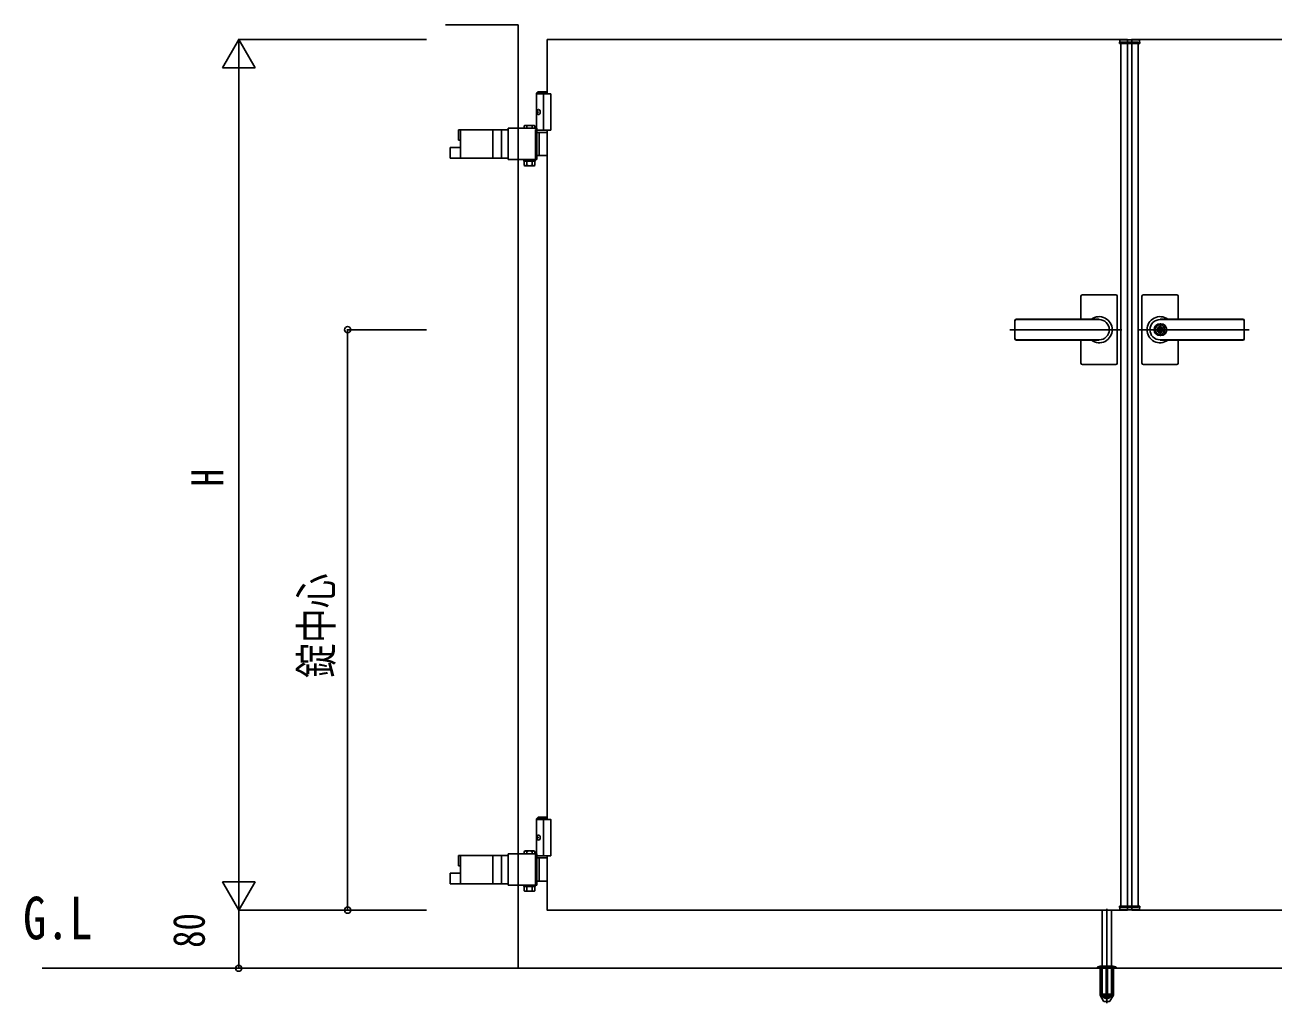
# Model space of a CAD drawing. Units: millimetres, scale not verified. Extents: x -4205 to 4205, y -2970 to 2970.
# Drawn here: x -2333 to -612, y -94 to 1254 of the extents above; entities that cross this region are included whole.
import ezdxf
from ezdxf.enums import TextEntityAlignment as Align

# ---------------------------------------------------------------- set-up
doc = ezdxf.new("R2010")
doc.units = ezdxf.units.MM
doc.header["$LTSCALE"] = 12
for name, color, linetype in [('0-2_USER1', 3, 'Continuous'), ('0-4_YKK_A1', 4, 'Continuous'), ('0-5_YKK_D', 6, 'Continuous')]:
    doc.layers.add(name, color=color, linetype=linetype)
doc.styles.add('ＭＳ ゴシック', font='')
doc.styles.get('ＭＳ ゴシック').set_extended_font_data('MS Gothic')

msp = doc.modelspace()

# ---------------------------------------------------------------- linework, layer by layer
at = {"layer": '0-4_YKK_A1'}
for p, q in [((-1752.98, 1254.13), (-1652.98, 1254.13)), ((-1652.98, -45.87), (-1652.98, 1254.13)), ((-1612.98, 1159.13), (-1612.98, 1234.13)), ((-823.88, 1228.63), (-823.67, 1232.68)), ((-823.88, 1228.63), (-796.08, 1228.63)), ((-797.29, 1233.63), (-822.67, 1233.63)), ((-821.98, 1230.63), (-797.98, 1230.63)), ((-821.98, 1230.63), (-821.98, 1228.63)), ((-821.98, 1228.63), (-821.98, 39.63)), ((-797.98, 1230.63), (-797.98, 1228.63)), ((-797.98, 1228.63), (-797.98, 39.63)), ((-796.08, 1228.63), (-796.29, 1232.68)), ((-1625.48, 1162.13), (-1627.48, 1160.13)), ((-1627.48, 1106.13), (-1627.48, 1160.13)), ((-1627.48, 1160.13), (-1612.98, 1160.13)), ((-1625.48, 1162.13), (-1612.98, 1162.13)), ((-1617.98, 1159.13), (-1617.98, 1109.13)), ((-1626.18, 1136.23), (-1626.78, 1136.23)), ((-1626.18, 1132.03), (-1626.78, 1132.03)), ((-1625.17, 1134.55), (-1625.76, 1134.55)), ((-1625.17, 1133.71), (-1625.76, 1133.71)), ((-1666.47, 1109.63), (-1734.99, 1109.63)), ((-1734.99, 1095.13), (-1734.99, 1109.63)), ((-1687.95, 1070.63), (-1687.95, 1109.63)), ((-1675.64, 1070.63), (-1675.64, 1109.63)), ((-1666.47, 1068.58), (-1666.47, 1111.68)), ((-1652.98, 1111.68), (-1666.47, 1111.68)), ((-1627.19, 1111.68), (-1652.98, 1111.68)), ((-1643.69, 1115.68), (-1644.7, 1115.1)), ((-1644.7, 1111.68), (-1644.7, 1115.1)), ((-1630.69, 1115.68), (-1643.69, 1115.68)), ((-1640.95, 1111.68), (-1640.95, 1115.1)), ((-1633.44, 1111.68), (-1633.44, 1115.1)), ((-1630.69, 1115.68), (-1629.69, 1115.1)), ((-1629.69, 1111.68), (-1629.69, 1115.1)), ((-1628.99, 1110.18), (-1627.19, 1110.18)), ((-1628.99, 1070.08), (-1628.99, 1110.18)), ((-1627.48, 1109.13), (-1607.98, 1109.13)), ((-1627.19, 1068.58), (-1627.19, 1111.68)), ((-1627.19, 1106.13), (-1612.98, 1106.13)), ((-1624.09, 1106.13), (-1624.09, 1074.13)), ((-1612.98, 159.13), (-1612.98, 1109.13)), ((-1746.53, 1085.13), (-1732.39, 1085.13)), ((-1746.53, 1070.63), (-1746.53, 1085.13)), ((-1734.99, 1095.13), (-1732.39, 1095.13)), ((-1628.99, 1090.63), (-1627.19, 1090.63)), ((-1628.99, 1089.63), (-1627.19, 1089.63)), ((-1666.47, 1070.63), (-1746.53, 1070.63)), ((-1652.98, 1068.58), (-1666.47, 1068.58)), ((-1652.98, 1068.58), (-1627.19, 1068.58)), ((-1641.29, 1066.58), (-1641.29, 1068.58)), ((-1633.09, 1066.58), (-1633.09, 1068.58)), ((-1628.99, 1070.08), (-1627.19, 1070.08)), ((-1627.19, 1074.13), (-1612.98, 1074.13)), ((-1644.7, 1066.58), (-1644.7, 1060.66)), ((-1629.69, 1066.58), (-1644.7, 1066.58)), ((-1643.69, 1060.08), (-1644.7, 1060.66)), ((-1630.69, 1060.08), (-1643.69, 1060.08)), ((-1640.95, 1066.58), (-1640.95, 1060.66)), ((-1633.44, 1066.58), (-1633.44, 1060.66)), ((-1630.69, 1060.08), (-1629.69, 1060.66)), ((-1629.69, 1066.58), (-1629.69, 1060.66)), ((-876.98, 880.13), (-876.98, 848.7)), ((-874.98, 882.13), (-828.98, 882.13)), ((-826.98, 880.13), (-826.98, 788.13)), ((-792.98, 880.13), (-792.98, 788.13)), ((-744.98, 882.13), (-790.98, 882.13)), ((-742.98, 880.13), (-742.98, 848.7)), ((-967.99, 846.63), (-967.99, 821.58)), ((-965.98, 848.63), (-851.98, 848.63)), ((-965.98, 848.13), (-851.98, 848.13)), ((-653.98, 848.63), (-767.98, 848.63)), ((-653.98, 848.13), (-767.98, 848.13)), ((-651.97, 846.63), (-651.97, 821.58)), ((-820.81, 834.13), (-974.97, 834.13)), ((-799.15, 834.13), (-644.99, 834.13)), ((-768.88, 838.68), (-768.88, 835.63)), ((-768.88, 838.68), (-767.08, 838.68)), ((-767.56, 834.81), (-768.88, 835.63)), ((-767.56, 833.45), (-768.88, 832.63)), ((-768.88, 832.63), (-768.88, 829.58)), ((-768.88, 829.58), (-767.08, 829.58)), ((-766.98, 842.33), (-767.98, 842.33)), ((-766.98, 825.93), (-767.98, 825.93)), ((-767.08, 838.68), (-767.08, 836.08)), ((-767.08, 832.18), (-767.08, 829.58)), ((-765.28, 835.13), (-766.9, 835.8)), ((-766.9, 832.46), (-765.28, 833.13)), ((-765.28, 835.13), (-765.28, 833.13)), ((-965.98, 820.13), (-851.98, 820.13)), ((-965.98, 819.63), (-851.98, 819.63)), ((-876.98, 819.57), (-876.98, 788.13)), ((-653.98, 820.13), (-767.98, 820.13)), ((-653.98, 819.63), (-767.98, 819.63)), ((-742.98, 819.57), (-742.98, 788.13)), ((-874.98, 786.13), (-828.98, 786.13)), ((-744.98, 786.13), (-790.98, 786.13)), ((-1625.48, 162.13), (-1627.48, 160.13)), ((-1627.48, 106.13), (-1627.48, 160.13)), ((-1627.48, 160.13), (-1612.98, 160.13)), ((-1625.48, 162.13), (-1612.98, 162.13)), ((-1617.98, 159.13), (-1617.98, 109.13)), ((-1626.18, 136.23), (-1626.78, 136.23)), ((-1626.18, 132.03), (-1626.78, 132.03)), ((-1625.17, 134.55), (-1625.76, 134.55)), ((-1625.17, 133.71), (-1625.76, 133.71)), ((-1666.47, 109.63), (-1734.99, 109.63)), ((-1734.99, 95.13), (-1734.99, 109.63)), ((-1687.95, 70.63), (-1687.95, 109.63)), ((-1675.64, 70.63), (-1675.64, 109.63)), ((-1666.47, 68.58), (-1666.47, 111.68)), ((-1652.98, 111.68), (-1666.47, 111.68)), ((-1627.19, 111.68), (-1652.98, 111.68)), ((-1643.69, 115.68), (-1644.7, 115.1)), ((-1644.7, 111.68), (-1644.7, 115.1)), ((-1630.69, 115.68), (-1643.69, 115.68)), ((-1640.95, 111.68), (-1640.95, 115.1)), ((-1633.44, 111.68), (-1633.44, 115.1)), ((-1630.69, 115.68), (-1629.69, 115.1)), ((-1629.69, 111.68), (-1629.69, 115.1)), ((-1628.99, 110.18), (-1627.19, 110.18)), ((-1628.99, 70.08), (-1628.99, 110.18)), ((-1627.48, 109.13), (-1607.98, 109.13)), ((-1627.19, 68.58), (-1627.19, 111.68)), ((-1627.19, 106.13), (-1612.98, 106.13)), ((-1624.09, 106.13), (-1624.09, 74.13)), ((-1734.99, 95.13), (-1732.39, 95.13)), ((-1628.99, 90.63), (-1627.19, 90.63)), ((-1628.99, 89.63), (-1627.19, 89.63)), ((-1746.53, 85.13), (-1732.39, 85.13)), ((-1746.53, 70.63), (-1746.53, 85.13)), ((-1666.47, 70.63), (-1746.53, 70.63)), ((-1628.99, 70.08), (-1627.19, 70.08)), ((-1627.19, 74.13), (-1612.98, 74.13)), ((-1652.98, 68.58), (-1666.47, 68.58)), ((-1652.98, 68.58), (-1627.19, 68.58)), ((-1644.7, 66.58), (-1644.7, 60.66)), ((-1629.69, 66.58), (-1644.7, 66.58)), ((-1643.69, 60.08), (-1644.7, 60.66)), ((-1630.69, 60.08), (-1643.69, 60.08)), ((-1641.29, 66.58), (-1641.29, 68.58)), ((-1640.95, 66.58), (-1640.95, 60.66)), ((-1633.44, 66.58), (-1633.44, 60.66)), ((-1633.09, 66.58), (-1633.09, 68.58)), ((-1630.69, 60.08), (-1629.69, 60.66)), ((-1629.69, 66.58), (-1629.69, 60.66)), ((-841.48, 36.13), (-841.48, -93.87)), ((-823.88, 39.63), (-796.08, 39.63)), ((-823.88, 39.63), (-823.67, 35.58)), ((-797.29, 34.63), (-822.67, 34.63)), ((-821.98, 37.63), (-821.98, 39.63)), ((-821.98, 37.63), (-797.98, 37.63)), ((-797.98, 37.63), (-797.98, 39.63)), ((-796.08, 39.63), (-796.29, 35.58)), ((-847.98, -42.87), (-847.98, 34.13)), ((-834.98, -42.87), (-834.98, 34.13)), ((-2309.15, -45.87), (185.63, -45.87)), ((-854.48, -45.03), (-854.48, -45.87)), ((-854.48, -45.87), (-828.48, -45.87)), ((-854.19, -44.33), (-828.77, -44.33)), ((-850.48, -42.87), (-853.82, -44.09)), ((-850.73, -45.87), (-850.73, -82.9)), ((-850.48, -42.87), (-832.48, -42.87)), ((-850.17, -45.87), (-850.17, -83.87)), ((-849.31, -42.87), (-848.81, -43.37)), ((-848.48, -80.93), (-848.81, -43.37)), ((-848.81, -43.37), (-834.15, -43.37)), ((-842.48, -45.87), (-842.48, -83.87)), ((-840.48, -45.87), (-840.48, -83.87)), ((-834.98, -42.87), (-834.98, -81.67)), ((-834.48, -80.93), (-834.15, -43.37)), ((-833.65, -42.87), (-834.15, -43.37)), ((-832.79, -45.87), (-832.79, -83.87)), ((-832.48, -42.87), (-829.14, -44.09)), ((-832.23, -45.87), (-832.23, -82.9)), ((-828.48, -45.03), (-828.48, -45.87)), ((-850.73, -82.9), (-845.84, -91.37)), ((-850.17, -83.87), (-842.48, -83.87)), ((-847.93, -81.99), (-847.93, -81.67)), ((-847.93, -81.99), (-835.03, -81.99)), ((-842.48, -82.9), (-840.48, -82.9)), ((-840.48, -83.87), (-832.79, -83.87)), ((-832.23, -82.9), (-837.12, -91.37)), ((-835.03, -81.67), (-835.03, -81.99)), ((-844.97, -91.87), (-837.99, -91.87))]:
    msp.add_line(p, q, dxfattribs=at)
for points in [[(-1612.98, 1234.13), (-812.98, 1234.13), (-812.98, 34.13), (-1612.98, 34.13), (-1612.98, 109.13)], [(-6.98, 1234.13), (-806.98, 1234.13), (-806.98, 34.13), (-6.98, 34.13), (-6.98, 109.13)], [(-1627.48, 1159.13), (-1607.98, 1159.13), (-1607.98, 1109.13)], [(-1626.89, 1135.39), (-1626.92, 1135.23), (-1626.96, 1135.07), (-1627.03, 1134.92), (-1627.11, 1134.8), (-1627.21, 1134.69), (-1627.27, 1134.64)], [(-1627.27, 1133.62), (-1627.21, 1133.57), (-1627.11, 1133.46), (-1627.03, 1133.34), (-1626.96, 1133.19), (-1626.92, 1133.03), (-1626.89, 1132.87)], [(-1625.76, 1134.55), (-1625.87, 1134.57), (-1625.98, 1134.61), (-1626.08, 1134.69), (-1626.17, 1134.8), (-1626.24, 1134.92), (-1626.28, 1135.07), (-1626.3, 1135.23), (-1626.3, 1135.39)], [(-1626.3, 1132.87), (-1626.3, 1133.03), (-1626.28, 1133.19), (-1626.24, 1133.34), (-1626.17, 1133.46), (-1626.08, 1133.57), (-1625.98, 1133.65), (-1625.87, 1133.69), (-1625.76, 1133.71)], [(-1732.39, 1070.63), (-1732.39, 1095.13), (-1732.39, 1109.63)], [(-1627.48, 159.13), (-1607.98, 159.13), (-1607.98, 109.13)], [(-1626.89, 135.39), (-1626.92, 135.23), (-1626.96, 135.07), (-1627.03, 134.92), (-1627.11, 134.8), (-1627.21, 134.69), (-1627.27, 134.64)], [(-1627.27, 133.62), (-1627.21, 133.57), (-1627.11, 133.46), (-1627.03, 133.34), (-1626.96, 133.19), (-1626.92, 133.03), (-1626.89, 132.87)], [(-1625.76, 134.55), (-1625.87, 134.57), (-1625.98, 134.61), (-1626.08, 134.69), (-1626.17, 134.8), (-1626.24, 134.92), (-1626.28, 135.07), (-1626.3, 135.23), (-1626.3, 135.39)], [(-1626.3, 132.87), (-1626.3, 133.03), (-1626.28, 133.19), (-1626.24, 133.34), (-1626.17, 133.46), (-1626.08, 133.57), (-1625.98, 133.65), (-1625.87, 133.69), (-1625.76, 133.71)], [(-1732.39, 70.63), (-1732.39, 95.13), (-1732.39, 109.63)], [(-834.98, -81.67), (-847.98, -81.67), (-847.98, -42.87)]]:
    msp.add_lwpolyline(points, dxfattribs=at)
for points in [[(-1629.49, 1068.58), (-1644.89, 1068.58), (-1644.89, 1066.58), (-1629.49, 1066.58)], [(-1629.49, 68.58), (-1644.89, 68.58), (-1644.89, 66.58), (-1629.49, 66.58)]]:
    msp.add_lwpolyline(points, close=True, dxfattribs=at)
msp.add_circle((-767.98, 834.13), 6.6, dxfattribs=at)
for centre, radius, start, end in [((-822.67, 1232.63), 1, 90, 177), ((-797.29, 1232.63), 1, 3, 90), ((-1642.82, 1112.36), 3.32, 55.61575, 124.38425), ((-1637.19, 1103.26), 12.42, 72.41205, 107.58795), ((-1631.56, 1112.36), 3.32, 55.61575, 124.38425), ((-1642.82, 1063.4), 3.32, 235.61575, 304.38425), ((-1637.19, 1072.5), 12.42, 252.41205, 287.58795), ((-1631.56, 1063.4), 3.32, 235.61575, 304.38425), ((-874.98, 880.13), 2, 90, 180), ((-828.98, 880.13), 2, 0, 90), ((-790.98, 880.13), 2, 90, 180), ((-744.98, 880.13), 2, 0, 90), ((-965.99, 846.63), 2, 90, 180), ((-965.99, 846.13), 2, 90, 180), ((-851.98, 834.13), 18, 359.99634, 125.98541), ((-851.98, 834.13), 14, 270, 90), ((-767.98, 834.13), 18, 54.01459, 180.00366), ((-767.98, 834.13), 14, 90, 270), ((-653.97, 846.63), 2, 0, 90), ((-653.97, 846.13), 2, 0, 90), ((-851.98, 834.13), 18, 234.01459, 359.99634), ((-767.98, 834.13), 18, 180.00366, 305.98541), ((-767.98, 834.13), 8.2, 90, 270), ((-767.98, 834.13), 4, 103.00288, 256.99712), ((-767.98, 834.13), 2, 116.74368, 243.25632), ((-767.98, 834.13), 0.8, 301.82132, 58.17868), ((-767.98, 834.13), 4, 283.00288, 76.99712), ((-766.78, 836.08), 0.3, 180, 247.38014), ((-766.78, 832.18), 0.3, 112.61986, 180), ((-766.98, 834.13), 8.2, 270, 90), ((-965.99, 822.13), 2, 180, 270), ((-965.99, 821.63), 2, 180, 270), ((-653.97, 822.13), 2, 270, 0), ((-653.97, 821.63), 2, 270, 0), ((-874.98, 788.13), 2, 180, 270), ((-828.98, 788.13), 2, 270, 0), ((-790.98, 788.13), 2, 180, 270), ((-744.98, 788.13), 2, 270, 0), ((-1642.82, 112.36), 3.32, 55.61575, 124.38425), ((-1637.19, 103.26), 12.42, 72.41205, 107.58795), ((-1631.56, 112.36), 3.32, 55.61575, 124.38425), ((-1642.82, 63.4), 3.32, 235.61575, 304.38425), ((-1637.19, 72.5), 12.42, 252.41205, 287.58795), ((-1631.56, 63.4), 3.32, 235.61575, 304.38425), ((-822.67, 35.63), 1, 183, 270), ((-797.29, 35.63), 1, 270, 357), ((-853.48, -45.03), 1, 110, 180), ((-829.48, -45.03), 1, 0, 70), ((-841.48, -80.87), 7, 180.5, 359.5), ((-841.48, -78.57), 7.3, 207.94179, 270), ((-841.48, -78.57), 7.3, 270, 332.05821), ((-844.97, -90.87), 1, 210, 270), ((-837.99, -90.87), 1, 270, 330)]:
    msp.add_arc(centre, radius, start, end, dxfattribs=at)
for centre in [(-1624.82, 1134.13), (-1624.82, 134.13)]:
    msp.add_ellipse(centre, major_axis=(0, -3.5), ratio=0.707107, dxfattribs=at)
for centre, start_param, end_param in [((-1620.59, 1134.13), 1.3352921, 1.4303349), ((-1620, 1134.13), 1.3352921, 1.4303349), ((-1620.59, 1134.13), 1.7112577, 1.8063006), ((-1620, 1134.13), 1.7112577, 1.8063006), ((-1618.81, 1134.13), 1.5241127, 1.6174799), ((-1620.59, 134.13), 1.3352921, 1.4303349), ((-1620.59, 134.13), 1.7112577, 1.8063006), ((-1620, 134.13), 1.3352921, 1.4303349), ((-1620, 134.13), 1.7112577, 1.8063006), ((-1618.81, 134.13), 1.5241127, 1.6174799)]:
    msp.add_ellipse(centre, major_axis=(0, 9), ratio=0.707107, start_param=start_param, end_param=end_param, dxfattribs=at)
at = {"layer": '0-5_YKK_D'}
for p, q in [((-2037.98, 1234.13), (-2060.48, 1195.16)), ((-1779.36, 1234.13), (-2038.98, 1234.13)), ((-2037.98, 1234.13), (-2015.48, 1195.16)), ((-2037.98, 1234.13), (-2037.98, 1156.19)), ((-2060.48, 1195.16), (-2015.48, 1195.16)), ((-2037.98, 1189.13), (-2037.98, 79.13)), ((-1779.36, 834.13), (-1888.98, 834.13)), ((-1887.98, 834.13), (-1887.98, 34.13)), ((-2037.98, 34.13), (-2037.98, 112.07)), ((-2037.98, 34.13), (-2060.48, 73.1)), ((-2015.48, 73.1), (-2060.48, 73.1)), ((-2037.98, 34.13), (-2015.48, 73.1)), ((-1779.36, 34.13), (-2038.98, 34.13)), ((-1779.36, 34.13), (-2038.98, 34.13)), ((-2037.98, 34.13), (-2037.98, -45.87)), ((-1779.36, 34.13), (-1888.98, 34.13)), ((-1938.7, -45.87), (-2038.98, -45.87))]:
    msp.add_line(p, q, dxfattribs=at)
for centre in [(-1887.98, 834.13), (-1887.98, 34.13), (-2037.98, -45.87)]:
    msp.add_circle(centre, 4.25, dxfattribs=at)

# ---------------------------------------------------------------- texts
at = {"layer": '0-2_USER1', "style": 'ＭＳ ゴシック', "width": 0.8}
msp.add_text('G.L', height=58.65, dxfattribs=at).set_placement((-2335.33, -23.59), align=Align.BOTTOM_LEFT)
at = {"layer": '0-5_YKK_D', "style": 'ＭＳ ゴシック', "width": 0.8}
for s, p in [('H', (-2045.98, 618.13)), ('錠中心', (-1895.98, 354.13)), ('80', (-2071.68, -17.79))]:
    msp.add_text(s, height=43.99, rotation=90, dxfattribs=at).set_placement(p, align=Align.BOTTOM_LEFT)

doc.saveas('drawing.dxf')
